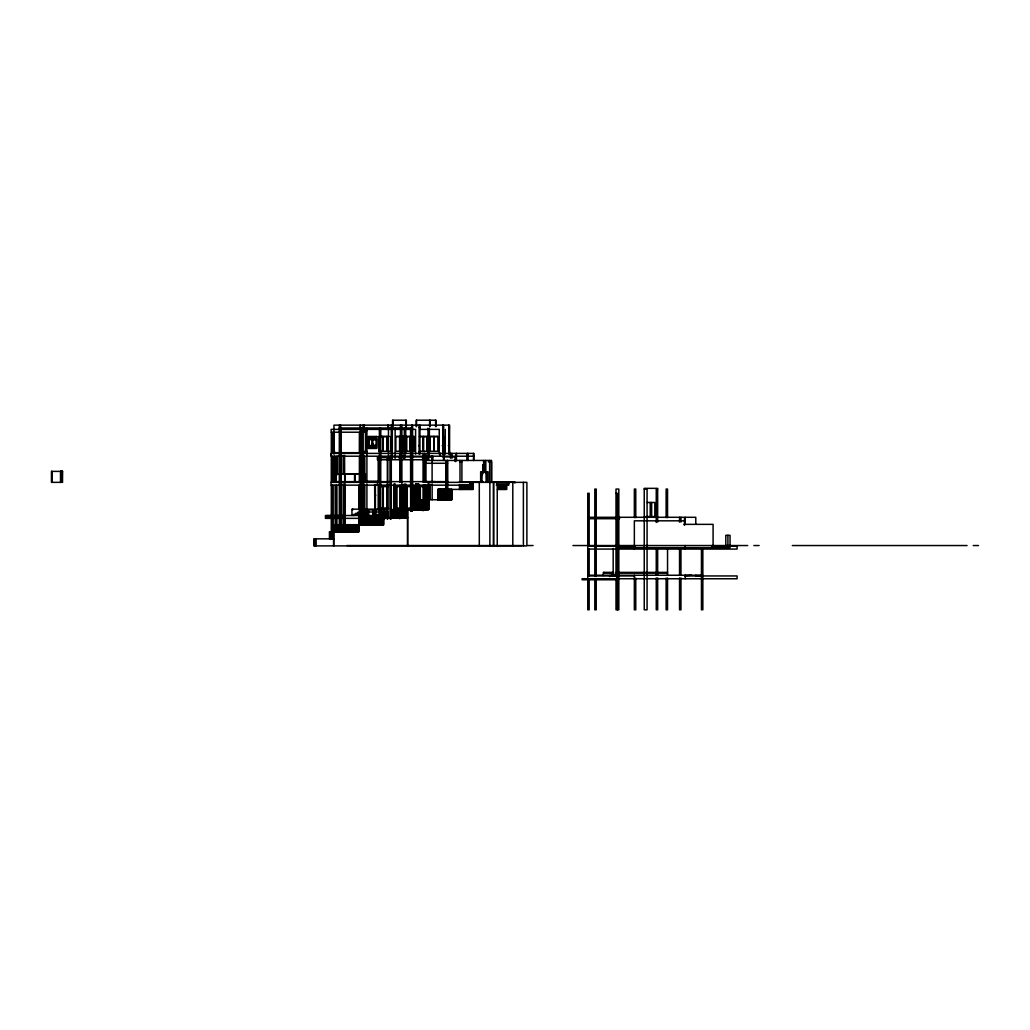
<?xml version="1.0" encoding="UTF-8"?>
<svg xmlns="http://www.w3.org/2000/svg" width="1030" height="1030" viewBox="0 0 1030 1030"><rect width="100%" height="100%" fill="white"/><g stroke="black" fill="none" stroke-linecap="round" stroke-linejoin="round"><path stroke-width="1.5" d="M482.761 473.864L481.345 473.864L481.371 482.349L481.486 481.358M481.422 481.409L481.422 482.272M368.663 439.269L372.422 439.63L372.345 445.733L368.598 445.733L368.663 439.269L376.439 439.269L376.375 445.733L372.615 445.385L376.375 445.733M368.753 445.617L368.804 439.398L372.268 439.54M372.422 436.939L372.203 445.617L368.598 445.733M372.628 445.733L372.693 436.939M481.435 482.195L481.744 471.753M442.205 445.733L442.939 445.269M448.308 445.733L449.016 445.385M419.159 427.27L419.905 427.27M442.797 427.27L443.544 427.27M448.797 427.27L449.544 427.27M339.282 427.978L412.554 427.978M420.369 429.381L439.256 429.381L439.218 454.101M445.256 429.381L445.256 454.101M364.684 430.798L366.899 430.798M365.766 432.214L331.145 432.214L331.145 429.381L415.605 429.381L415.579 454.101M380.237 436.45L389.417 436.45M406.438 436.45L414.215 436.45L414.215 451.269L406.438 451.269L406.451 436.45M419.48 436.45L427.27 436.45L427.27 451.269L419.48 451.269M380.276 436.591L382.774 436.591M395.984 436.591L399.601 436.591L399.601 451.127M399.872 436.591L403.477 436.591L403.477 451.127M410.455 436.591L414.073 436.591L414.073 451.127M419.622 436.591L423.24 436.591L423.24 451.127M433.823 436.591L430.218 436.591L430.218 451.127M437.711 436.591L434.094 436.591L434.106 451.127M372.834 439.398L376.298 439.54M372.706 439.63L376.439 439.63M368.585 445.385L372.345 445.733M418.747 445.475L418.759 445.733M368.663 446.338L376.439 446.338M372.422 446.466L370.748 446.466L370.761 447.96M372.693 446.466L374.366 446.466L374.353 447.96M334.66 451.269L333.617 451.269L333.617 432.368L333.591 452.685L366.899 452.685M364.684 451.269L366.899 451.269M380.237 451.269L389.417 451.269M419.159 451.977L419.905 451.977M442.797 451.977L443.544 451.977M448.797 451.977L449.544 451.977M455.685 456.213L473.877 456.213M432.561 456.921L377.431 456.921L377.431 459.753L428.725 459.753L428.699 453.393M442.733 456.921L456.2 456.921M380.315 457.629L391.606 457.629M403.709 457.629L404.61 457.629M432.111 459.753L432.587 456.213M455.762 459.753L456.2 453.393M424.296 460.449L491.555 460.449L491.555 482.439M460.037 461.865L461.878 461.865M483.675 461.865L485.516 461.865L485.516 472.912M488.31 461.865L491.516 461.865L491.516 482.375M424.103 463.281L447.587 463.281M359.315 473.864L334.943 473.864L334.943 482.349M334.943 474.006L344.702 474.006M344.973 474.006L354.59 474.006L354.565 482.207L344.973 482.207M359.315 474.006L354.848 474.006L354.861 482.207L359.315 482.207M363.886 474.006L365.328 474.006M482.452 473.942L481.19 473.942L481.19 481.512L482.452 481.512M481.203 481.023L482.413 481.023M363.912 481.28L380.006 481.28M332.754 481.641L447.587 481.641M446.003 481.989L440.364 481.641M459.29 481.989L483.34 481.989M487.023 481.989L514.82 481.989L514.82 483.044M334.943 482.207L344.702 482.207L344.561 455.337M363.886 482.207L365.328 482.207M388.323 482.349L331.042 482.349L331.042 485.169L470.968 485.169M428.287 482.349L526.884 482.349L526.884 545.887L313.764 545.887L313.764 538.832L333.81 538.832M469.577 483.044L470.144 482.349M496.473 483.044L508.82 483.044M496.228 485.169L508.82 485.169L508.82 481.989M387.602 485.877L378.19 485.877L378.19 509.181M403.606 485.877L395.842 485.877L395.842 509.181M427.244 485.877L419.48 485.877L419.48 499.859M380.315 486.585L388.426 486.585M644.239 489.057L647.072 489.057L647.072 609.799L644.239 609.799L644.239 488.349L657.655 488.349L657.655 522.081M657.655 489.057L656.252 489.057L656.252 522.416M497.374 489.405L506.696 489.405L506.696 485.169M616.004 493.293L617.408 493.293L617.408 609.799M374.701 495.057L375.602 495.057M374.701 495.404L375.602 495.404M413.326 499.73L451.874 499.73L451.874 489.405M647.072 502.473L654.835 502.473L654.835 516.584M383.006 508.331L380.366 508.331L388.452 508.472M360.667 509.181L351.848 509.181L352.041 515.528M364.079 509.181L387.628 509.181M393.679 509.181L411.112 509.181M390.743 509.631L428.841 509.631L428.841 499.73M387.422 509.876L365.483 509.876L365.483 509.181M393.679 509.876L410.906 509.876M365.521 512L387.834 512M364.697 512.348L357.629 512.348L357.629 513.416M388.336 512.348L381.28 512.348L381.28 513.416M364.697 513.416L355.479 513.416L355.479 514.472M379.722 513.416L379.117 514.472M380.637 513.416L388.336 513.416M364.646 514.472L353.316 514.472L353.316 515.528M388.284 514.472L376.954 514.472L376.954 515.528M388.246 515.528L325.428 515.528L325.428 518.36L388.233 518.36M361.388 516.584L388.233 516.584M645.733 516.584L656.162 516.584M587.757 517.292L695.791 517.292L695.791 524.36M364.427 517.652L407.7 517.652M587.757 518.708L619.532 518.708L619.532 517.292M685.195 520.82L634.351 520.82L634.351 549.067M683.92 524.36L713.082 524.36L713.082 547.651M346.878 545.54L521.631 545.54M527.798 545.54L533.064 545.54M572.925 545.54L747.69 545.54M753.844 545.54L759.11 545.54M792.315 545.54L967.08 545.54M973.234 545.54L978.5 545.54M589.173 545.887L634.828 545.964M712.438 545.887L730.038 545.887M587.757 546.248L634.776 546.248M711.936 546.248L737.094 546.248L737.094 549.067L587.757 549.067M617.408 547.651L730.038 547.651L730.038 535.304L725.802 535.304L725.802 546.248M613.532 572.371L603.284 572.371L603.284 575.551M616.004 572.371L667.543 572.371M613.532 573.079L603.992 573.079L603.992 572.371M617.408 573.079L667.543 573.079M616.7 574.495L611.756 574.495L611.756 575.551M587.757 575.242L612.979 575.242M616.004 575.242L702.846 575.242M616.7 575.551L609.644 575.551L609.644 576.607M684.486 575.59L691.555 575.242M695.791 575.59L701.443 575.59M587.757 575.95L634.776 575.95M685.195 575.95L737.094 575.95L737.094 578.77L582.105 578.731L582.105 579.787L617.408 579.787M376.233 445.617L372.77 445.617M727.914 535.304L727.914 546.248M702.846 548.089L702.846 609.799L701.443 609.799L701.443 548.089M695.791 575.242L695.791 575.95M685.195 517.292L685.195 524.36M685.195 545.54L685.195 549.067M685.195 575.242L685.195 578.77M684.486 518L684.486 525.339M680.959 517.292L680.959 522.081M680.959 549.196L680.959 574.714M680.959 577.894L680.959 609.799L679.543 609.799L679.543 577.894M679.543 517.292L679.543 522.081M679.543 549.196L679.543 574.714M667.543 517.652L667.543 489.057L666.127 489.057L666.127 517.652M667.543 547.831L667.543 575.191M667.543 578.023L667.543 609.799L666.127 609.799L666.127 578.023M657.655 547.831L657.655 574.843M657.655 577.894L657.655 609.799L656.252 609.799L656.252 577.894M656.252 547.831L656.252 574.843M651.655 502.473L651.655 516.584M650.239 502.473L650.239 516.584M635.768 517.652L635.768 489.057L634.351 489.057L634.351 517.652M635.768 578.023L635.768 609.799L634.351 609.799L634.351 575.242M616.7 572.371L616.7 578.731M616.004 576.285L616.004 489.057L618.824 489.057L618.824 609.799L616.004 609.799L616.004 579.465M613.172 548.475L613.172 574.495M612.464 572.371L612.464 573.079M596.228 576.427L596.228 489.057L594.812 489.057L594.812 576.427M596.228 579.607L596.228 609.799L594.812 609.799L594.812 579.607M589.173 546.248L589.173 493.293L587.757 493.293L587.757 609.799L589.173 609.799L589.173 579.465M589.173 549.144L589.173 576.285M523.382 482.349L523.382 545.887M512.798 482.349L512.798 545.887M507.674 482.349L507.674 485.169M506.322 485.169L506.322 489.405M505.897 485.169L505.897 489.405M505.473 485.169L505.473 489.405M505.06 485.169L505.06 489.405M504.649 485.169L504.649 489.405M504.249 485.169L504.249 489.405M503.863 485.169L503.863 489.405M503.477 484.641L503.477 489.405M503.091 484.641L503.091 489.405M502.704 484.641L502.704 489.405M502.331 484.641L502.331 489.405M501.571 484.641L501.571 489.405M501.185 484.641L501.185 489.405M500.812 484.641L500.812 489.405M500.426 484.641L500.426 489.405M500.039 484.641L500.039 489.405M499.267 484.641L499.267 489.405M498.881 484.641L498.881 489.405M498.494 484.641L498.494 489.405M498.121 484.641L498.121 489.405M497.735 484.641L497.735 489.405M497.245 482.349L497.245 545.887M493.731 482.349L493.731 545.887M493.383 482.349L493.383 545.887M489.868 482.349L489.868 545.887M489.649 460.449L489.649 482.439M488.027 482.349L488.027 471.753L480.637 471.753L480.662 482.349M487.293 471.753L487.293 482.349M485.98 471.753L486.147 482.349M485.542 460.449L485.542 473.015M485.182 471.753L485.22 464.685L482.787 464.685L482.825 471.753M484.898 464.685L484.937 471.753M483.637 460.449L483.637 465.161M483.109 464.685L483.057 473.027M482.001 471.753L482.001 474.779M481.589 473.942L481.589 481.512M479.298 482.349L479.298 545.887M473.877 460.449L473.877 453.393L331.158 453.393L331.158 456.213L454.784 456.213L454.784 456.921M473.491 453.393L473.491 460.449M473.182 482.349L473.182 489.405L437.802 489.405L437.776 499.73M472.822 482.349L472.822 489.405M472.384 482.349L472.384 489.405M471.972 482.349L471.972 489.405M471.547 482.349L471.547 489.405M471.148 482.349L471.148 489.405M470.749 482.349L470.749 489.405M470.35 482.349L470.35 489.405M469.963 483.044L469.963 489.405M469.577 484.641L469.577 489.405M469.204 484.641L469.204 489.405M468.817 484.641L468.817 489.405M468.058 484.641L468.058 489.405M467.877 453.393L467.877 460.449M467.684 484.641L467.684 489.405M467.491 453.393L467.491 460.449M467.298 484.641L467.298 489.405M467.144 454.101L467.144 460.217M466.925 484.641L466.925 489.405M466.539 484.641L466.539 489.405M465.766 484.641L465.766 489.405M465.38 484.641L465.38 489.405M464.994 484.641L464.994 489.405M464.607 484.641L464.607 489.405M464.234 484.641L464.234 489.405M463.861 484.641L463.861 489.405M463.5 484.641L463.5 489.405M463.14 484.641L463.14 489.405M462.792 484.641L462.792 489.405M462.457 484.641L462.457 489.405M462.135 484.641L462.135 489.405M461.904 460.449L461.904 482.439M461.813 484.641L461.813 489.405M461.517 484.641L461.517 489.405M461.234 484.641L461.234 489.405M460.964 484.641L460.964 489.405M460.706 484.641L460.706 489.405M460.474 484.641L460.474 489.405M460.256 484.641L460.256 489.405M459.998 460.449L459.998 482.439M460.062 484.641L460.062 489.405M459.792 484.641L459.895 489.405M459.676 484.641L459.753 489.405M459.483 484.641L459.457 489.405M456.457 453.393L456.457 460.449M455.736 456.921L455.736 461.633M455.067 458.337L455.067 461.44M451.964 453.393L451.964 458.183M451.681 489.405L451.681 499.73M451.217 489.405L451.217 499.73M450.767 489.405L450.767 499.73M450.548 453.393L450.548 458.183M450.316 489.405L450.316 499.73M449.891 489.405L449.891 499.73M449.595 454.101L449.595 425.145L333.952 425.145L333.952 454.101M449.479 489.405L449.479 499.73M449.08 489.405L449.08 499.73M448.758 425.145L448.758 454.101M448.707 489.405L448.707 499.73M448.346 489.405L448.346 499.73M448.011 489.405L448.011 499.73M447.561 460.449L447.69 499.73M447.406 460.449L447.406 499.73M447.136 489.405L447.136 499.73M446.891 489.405L446.891 499.73M446.647 489.405L446.647 499.73M446.428 489.405L446.428 499.73M446.144 463.616L446.222 499.73M445.99 460.449L446.016 499.73M445.81 489.405L445.81 499.73M445.423 489.405L445.423 499.73M445.218 489.405L445.218 499.73M445.012 489.405L445.012 499.73M444.806 489.405L444.806 499.73M444.574 489.405L444.574 499.73M444.342 489.405L444.342 499.73M444.239 453.393L444.239 460.449M444.085 489.405L444.085 499.73M443.84 436.45L443.84 451.269M443.853 453.393L443.853 460.449M443.814 489.405L443.814 499.73M443.582 425.145L443.505 460.217M443.531 489.405L443.531 499.73M443.235 489.405L443.235 499.73M442.926 489.405L442.926 499.73M442.746 425.145L442.746 454.101M442.617 489.405L442.617 499.73M441.986 489.405L441.986 499.73M441.677 489.405L441.677 499.73M441.381 489.405L441.381 499.73M441.085 489.405L441.085 499.73M440.789 489.405L440.789 499.73M440.518 489.405L440.518 499.73M440.377 453.393L440.377 456.213M440.261 489.405L440.261 499.73M439.99 453.393L439.99 456.213M439.99 481.641L439.99 482.349M440.029 489.405L440.029 499.73M439.617 489.405L439.81 499.73M439.45 489.405L439.45 499.73M439.192 489.405L439.308 499.73M439.038 489.405L439.128 499.73M438.844 489.405L438.935 499.73M438.664 489.405L438.561 499.73M438.471 489.405L438.368 499.73M438.278 489.405L438.111 499.73M437.969 489.405L437.917 499.73M435.973 426.562L435.973 420.201L416.197 420.201L416.197 426.562M435.767 481.641L425.879 481.641M435.626 420.201L435.626 426.562M433.952 436.45L433.965 451.269M432.819 456.213L432.819 460.449M432.098 455.646L432.111 483.044M432.149 484.564L432.149 499.73M431.145 456.213L431.145 456.921M429.974 420.201L429.974 426.562M429.755 483.946L429.755 499.73M429.613 420.201L429.613 426.562M429.562 485.285L429.536 499.64M429.368 428.326L429.368 453.741M429.381 485.285L429.407 499.64M428.956 453.393L428.956 456.213M429.021 485.285L429.059 499.64M428.635 499.73L428.635 509.631M428.326 454.99L428.248 459.753M428.248 481.641L428.326 499.64M428.107 499.73L428.107 509.631M427.952 428.326L427.952 453.741M427.605 499.73L427.605 509.631M427.308 456.213L427.283 459.753M427.128 451.127L427.102 436.591L423.51 436.591L423.523 451.127M427.115 499.73L427.115 509.631M426.909 454.99L426.871 459.753M426.909 485.285L426.909 499.64M426.665 509.631L426.562 486.585L420.189 486.585L420.189 500.657M426.407 486.727L426.407 500.606M426.24 499.73L426.24 509.631M425.699 454.99L425.673 482.104M425.673 485.285L425.841 509.631M425.519 454.99L425.545 482.104M425.519 485.285L425.48 509.631M425.197 454.99L425.158 482.104M425.197 485.285L425.158 509.631M424.875 499.73L424.875 509.631M424.63 499.73L424.63 509.631M424.463 453.393L424.463 482.104M424.489 485.285L424.437 509.631M424.27 499.73L424.27 509.631M424.051 456.921L424.051 459.753M423.948 499.73L424.141 509.631M423.781 454.99L423.755 482.104M423.755 485.285L423.819 509.631L423.652 499.73M423.382 436.45L423.369 451.269M423.407 499.73L423.51 509.631M423.279 499.73L423.137 509.631M423.047 453.393L423.073 482.104M423.047 485.285L423.073 510.803M422.776 499.73L422.776 509.631M422.635 456.921L422.635 459.753M422.558 499.73L422.558 509.631M422.339 499.73L422.339 509.631M422.081 499.73L422.081 509.631M421.824 499.73L421.824 509.631M421.54 499.73L421.54 509.631M421.257 499.73L421.257 509.631M420.961 499.73L420.961 509.631M420.639 499.73L420.639 509.631M420.343 486.727L420.33 509.631M419.944 425.145L419.944 454.101M419.995 499.73L419.995 509.631M419.673 499.73L419.673 509.631M419.339 499.73L419.339 509.631M419.107 425.145L419.107 454.101M418.991 499.73L418.991 509.631M418.772 483.933L418.656 509.631M418.322 499.73L418.322 509.631M418.077 483.933L417.987 509.631M417.639 483.933L417.652 509.631M417.317 499.73L417.317 509.631M416.996 499.73L416.996 509.631M416.674 499.73L416.674 509.631M416.558 420.201L416.558 426.562M416.416 483.933L416.365 509.631M416.12 483.933L416.056 509.631M415.863 483.933L415.888 499.82M415.695 484.589L415.76 509.631M415.476 499.73L415.476 509.631M415.206 499.73L415.206 509.631M414.948 499.73L414.948 509.631M414.717 499.73L414.717 509.631M414.485 499.73L414.485 509.631M414.086 509.631L414.202 485.877L406.438 485.877L406.451 509.181M413.906 499.73L413.906 509.631M413.751 499.73L413.751 509.631M413.506 509.631L413.494 486.585L407.133 486.585L407.159 508.472L411.923 508.472L407.275 508.331L407.275 486.727M413.352 486.727L413.365 509.631M412.554 425.145L412.528 510.944M412.257 425.145L412.296 510.944M412 425.145L412.026 510.944M411.743 425.145L411.743 427.978M411.112 428.326L411.137 510.944M410.584 428.326L410.61 510.944M410.313 436.45L410.326 451.269M410.185 451.127L410.172 436.591L406.58 436.591L406.58 451.127M407.7 509.631L407.7 545.887M407.507 509.631L407.507 545.887M407.146 509.631L407.146 517.652M406.798 509.631L406.798 517.652M406.451 509.631L406.451 517.652M406.322 426.562L406.322 420.201L392.559 420.201L392.559 426.562M405.975 420.201L405.975 426.562M405.73 428.326L405.73 453.741M405.73 483.933L405.756 517.652M405.408 509.631L405.408 517.652M405.06 509.631L405.06 517.652M405.022 454.99L405.022 458.183M405.022 485.285L405.048 510.803M404.687 509.631L404.687 517.652M404.314 428.326L404.314 453.741M404.314 483.933L404.327 517.652M403.94 509.631L403.94 517.652M403.618 454.99L403.644 458.183M403.644 485.285L403.567 517.652M402.923 486.585L402.923 508.472L396.55 508.472L396.55 486.585L402.897 486.585L402.897 508.472L396.692 508.331L396.705 486.727M402.807 509.631L402.807 517.652M402.421 509.631L402.421 517.652M402.048 509.631L402.048 517.652M401.867 425.145L401.893 510.944M401.687 509.631L401.687 517.652M401.327 509.631L401.327 517.652M401.159 453.393L401.185 482.104M401.159 485.285L400.979 517.652M400.747 456.921L400.747 459.753M400.644 509.631L400.644 517.652M400.451 425.145L400.477 453.741M400.322 509.631L400.322 517.652M400.026 509.631L400.026 517.652M399.743 436.45L399.73 451.269M399.782 453.393L399.756 482.104M399.782 485.285L399.756 518.785M399.344 456.921L399.344 459.753M399.46 509.631L399.46 517.652M399.215 509.631L399.215 517.652M398.983 509.631L398.983 517.652M398.752 509.631L398.752 517.652M398.546 509.631L398.546 517.652M398.34 509.631L398.34 517.652M397.979 509.631L398.159 517.652M397.799 509.631L397.799 517.652M397.632 509.631L397.632 517.652M397.464 509.631L397.464 517.652M397.31 509.631L397.31 517.652M396.988 509.631L396.988 517.652M396.833 509.631L396.833 517.652M396.666 509.631L396.498 517.652M396.318 509.631L396.318 517.652M396.138 509.631L396.138 517.652M395.971 509.631L395.971 517.652M395.43 509.631L395.61 517.652M395.263 509.631L395.263 517.652M395.134 428.326L395.134 458.517M395.134 483.933L395.095 517.652M394.773 509.631L394.928 517.652M394.632 509.631L394.632 517.652M394.464 483.933L394.49 517.652M394.258 509.631L394.168 517.652M394.027 483.933L393.923 517.652M393.782 517.652L393.718 509.631L393.563 517.652M393.46 509.631L393.318 517.652M393.151 509.631L393.151 517.652M392.919 420.201L392.919 426.562M392.958 509.631L392.958 517.652M392.726 509.631L392.726 517.652M392.469 509.631L392.469 517.652M392.314 428.326L392.314 458.517M392.198 509.631L392.198 517.652M391.928 509.631L391.928 517.652M391.658 509.631L391.658 517.652M391.271 425.145L391.31 518.888M390.898 436.45L390.898 451.269M390.576 456.921L390.602 518.888M390.164 456.921L390.138 518.888M388.452 425.145L388.477 458.517M387.95 425.145L387.95 426.562M387.744 456.921L387.782 518.888M387.525 486.727L387.525 508.331M387.344 456.921L387.306 518.888M387.048 436.591L387.048 451.127M387.241 486.727L387.228 508.331L383.276 508.331L383.289 486.727M386.92 436.45L386.907 451.269M386.765 451.127L386.778 436.591L383.044 436.591L383.044 451.127M384.654 510.944L384.615 518.888M383.752 517.652L383.752 524.708L334.583 524.708L334.608 531.776M383.43 517.652L383.43 524.708M383.237 510.944L383.212 518.888M383.147 486.585L383.134 508.472M383.109 517.652L383.109 524.708M382.902 436.45L382.915 451.269M382.774 517.652L382.774 524.708M382.439 517.652L382.439 524.708M382.066 517.652L382.066 524.708M381.667 517.652L381.667 524.708M381.216 517.652L381.216 524.708M380.791 428.326L380.701 524.708M380.122 517.652L380.122 524.708M379.375 428.326L379.478 524.708M379.272 456.921L379.156 482.027M378.898 436.45L378.898 451.269M378.898 459.187L378.898 480.933M378.898 486.585L378.898 508.472M378.873 456.921L378.873 459.753M378.834 517.652L378.834 524.708M378.19 456.921L378.19 481.641M378.203 517.652L378.203 524.708M377.894 456.921L377.894 459.753M377.624 517.652L377.624 524.708M377.431 481.641L377.431 485.169M377.083 517.652L377.083 524.708M376.581 517.652L376.581 524.708M376.285 436.939L376.298 439.128M376.285 447.96L376.298 446.466L374.624 446.466L374.637 447.96M376.117 517.652L376.117 524.708M375.68 510.764L375.68 515.528M375.68 517.652L375.68 524.708M375.487 510.764L375.487 515.528M375.384 484.589L375.409 509.181M375.281 517.652L375.281 524.708M375.152 484.589L375.062 509.181L374.894 495.057M374.894 517.652L374.894 524.708M374.637 436.939L374.637 439.128M374.663 484.589L374.778 509.181M374.727 510.944L374.766 517.292M374.495 436.797L374.508 439.269M374.508 446.338L374.495 448.102M374.547 517.652L374.547 524.708M374.353 436.939L374.353 439.128M374.238 510.944L374.199 517.292M374.225 517.652L374.225 524.708M373.916 517.652L373.916 524.708M373.632 517.652L373.632 524.708M373.349 510.944L373.324 517.292M373.362 517.652L373.362 524.708M373.105 517.652L373.105 524.708M372.693 443.505L372.693 447.96M372.796 510.944L372.821 517.292M372.86 517.652L372.86 524.708M372.564 436.797L372.551 439.269M372.551 446.338L372.564 448.102M372.628 517.652L372.628 524.708M372.422 443.505L372.422 447.96M372.397 517.652L372.397 524.708M372.178 517.652L372.178 524.708M371.972 517.652L371.972 524.708M371.779 517.652L371.585 524.708M371.405 517.652L371.405 524.708M371.238 517.652L371.238 524.708M371.07 517.652L371.07 524.708M370.761 436.939L370.748 439.128M370.774 517.652L370.916 524.708M370.62 436.797L370.607 439.269M370.62 446.338L370.607 448.102M370.633 517.652L370.504 524.708M370.478 436.939L370.465 439.128M370.465 447.96L370.478 446.466L368.804 446.466L368.817 447.96M370.388 517.652L370.388 524.708L370.182 517.652M369.925 517.652L370.002 524.708M369.706 517.652L369.757 524.708M369.5 517.652L369.577 524.708M369.41 517.652L369.345 524.708M369.191 524.708L369.088 517.652L368.83 524.708M368.817 436.939L368.804 439.128M368.753 510.944L368.727 517.292M368.663 517.652L368.663 524.708M368.483 517.652L368.483 524.708M368.199 510.944L368.225 517.292M368.277 517.652L368.277 524.708M368.045 517.652L368.045 524.708M367.787 517.652L367.787 524.708M367.504 517.652L367.504 524.708M367.221 517.652L367.221 524.708M366.925 428.326L366.899 480.752M366.925 483.933L366.912 524.708M366.783 510.944L366.783 517.292M366.603 517.652L366.603 524.708M366.268 510.944L366.307 524.708M366.062 429.381L366.062 452.685M366.01 517.652L366.01 524.708M365.74 515.708L365.727 524.708M365.483 430.798L365.483 451.269M365.457 517.652L365.457 524.708M365.328 482.349L365.328 473.864L363.886 473.864L363.886 482.349M365.264 509.181L365.264 515.528M365.199 517.652L365.199 524.708M365.084 473.864L365.084 482.349M364.981 517.652L364.981 524.708M364.787 456.522L364.839 482.349M364.839 485.246L364.787 525.146M364.659 429.381L364.659 432.214M364.62 473.864L364.594 482.349M364.569 509.181L364.633 524.708M364.311 425.145L364.311 426.562M364.375 473.864L364.375 482.349M364.453 517.652L364.427 524.708M364.079 455.337L364.144 482.349M364.079 483.933L364.079 512M364.079 517.292L364.079 525.236M364.041 425.145L364.041 429.381M364.066 485.285L364.066 511.292M363.745 474.006L363.757 482.207M363.036 425.145L363.062 525.236M362.406 428.326L362.431 525.236M361.903 428.326L361.878 433.089M361.878 515.708L361.903 518.888M361.62 453.393L361.659 456.213M361.659 481.641L361.62 485.169M361.466 482.349L361.491 485.169M360.925 429.381L360.976 525.146M360.796 429.381L360.796 432.214M360.809 453.393L360.809 456.213M360.693 482.349L360.693 485.169M360.732 515.528L360.732 518.36M360.461 425.145L360.461 429.909M360.243 425.145L360.217 525.236M359.792 511.292L359.792 512.348M358.775 485.246L358.839 509.181M358.839 517.163L358.852 531.776L329.433 531.776L329.433 538.832M358.698 524.708L358.698 531.776M357.938 524.708L357.938 531.776M357.165 524.708L357.165 531.776M356.367 524.708L356.367 531.776M355.543 524.708L355.543 531.776M354.732 473.864L354.706 482.349M354.719 524.708L354.719 531.776M353.895 524.708L353.895 531.776M353.11 524.708L353.11 531.776M352.724 509.181L352.724 509.876L352.569 509.181M352.376 524.708L352.376 531.776M351.694 524.708L351.694 531.776M351.101 524.708L351.101 531.776M350.599 524.708L350.599 531.776M350.2 524.708L350.2 531.776M349.904 524.708L349.904 531.776M349.685 524.708L349.518 531.776M349.312 524.708L349.402 531.776M349.144 524.708L349.222 531.776M348.874 524.708L349.028 531.776M348.668 524.708L348.668 531.776M348.398 524.708L348.398 531.776M348.063 524.708L348.063 531.776M347.689 524.708L347.689 531.776M347.277 524.708L347.277 531.776M346.827 524.708L346.827 531.776M346.35 524.708L346.35 531.776M345.874 524.708L345.874 531.776M345.385 524.708L345.385 531.776M344.986 474.006L344.973 482.207M345.089 483.933L345.114 525.236M344.844 473.864L344.831 482.349M344.896 524.708L344.896 531.776M344.587 483.933L344.561 525.236M344.342 515.528L344.342 518.36M344.419 524.708L344.419 531.776M344.316 515.528L344.316 518.36M343.956 524.708L343.956 531.776M343.634 515.528L343.634 518.36M343.531 524.708L343.531 531.776M343.144 455.337L343.144 474.405M343.17 483.933L343.132 531.776M342.784 524.708L342.784 531.776M342.475 524.708L342.475 531.776M342.218 515.528L342.218 518.36M342.205 524.708L342.205 531.776M341.754 524.708L341.96 531.776M341.574 524.708L341.574 531.776M341.419 524.708L341.419 531.776M341.226 428.326L341.175 531.776M340.981 524.708L340.904 531.776M340.698 425.145L340.711 531.776M340.479 515.528L340.479 518.36M340.634 524.708L340.557 531.776M340.441 515.528L340.441 518.36M340.441 524.708L340.312 531.776M340.132 524.708L340.132 531.776M339.771 515.528L339.771 518.36M339.308 425.145L339.308 531.776M338.909 524.708L338.909 531.776M338.355 515.528L338.355 518.36M338.432 524.708L338.432 531.776M337.866 524.708L337.866 531.776M337.518 456.329L337.518 474.688M337.235 524.708L337.235 531.776M336.604 456.522L336.604 474.07M336.604 485.246L336.604 531.776M336.553 456.522L336.553 474.07M336.553 485.246L336.553 525.146M336.385 515.528L336.385 518.36M336.038 524.708L336.038 531.776M335.806 474.006L335.806 482.207M335.664 473.864L335.651 482.349M335.574 524.708L335.574 531.776M335.368 474.006L335.368 482.207M335.136 456.522L335.136 482.349M335.136 485.246L335.214 531.776M334.969 515.528L334.969 518.36M334.917 524.708L334.943 531.776M334.763 524.708L334.789 531.776M334.493 456.213L334.493 482.349M333.81 531.776L333.81 545.887M333.553 531.776L333.553 545.887M333.128 531.776L333.128 538.832M332.742 432.574L332.742 453.329M332.742 456.522L332.754 482.349M332.742 485.246L332.742 531.532M332.69 432.574L332.69 453.329M332.69 456.522L332.69 482.053M332.69 485.246L332.69 531.532M332.677 531.776L332.677 538.832M332.523 515.528L332.381 518.36M332.201 531.776L332.201 538.832M331.853 515.528L331.879 518.36M331.686 531.776L331.686 538.832M331.325 432.574L331.274 482.053M331.325 485.246L331.274 531.532M331.106 515.528L331.106 518.36M331.145 531.776L331.145 538.832M330.9 515.528L330.926 518.36M330.733 515.528L330.733 518.36M330.566 531.776L330.566 538.832M329.986 531.776L329.986 538.832M329.291 515.528L329.291 518.36M328.519 515.528L328.519 518.36M327.991 515.528L328.016 518.36M327.064 515.528L327.128 518.36M326.87 515.528L326.87 518.36M315.901 538.832L315.901 545.887M315.489 538.832L315.489 545.887M315.257 538.832L315.257 545.887M315.026 538.832L315.026 545.887M314.781 538.832L314.781 545.887M314.691 538.832L314.691 545.887M62.341 471.392L62.173 482.349M61.98 471.392L61.98 482.349M61.813 471.392L61.813 482.349M61.62 471.392L61.62 482.349M61.452 471.392L61.452 482.349M61.259 471.392L61.092 482.349M60.899 471.392L60.899 482.349M60.718 471.392L60.718 482.349M60.538 471.392L60.538 482.349M51.861 471.392L51.861 482.349M51.693 471.392L51.693 482.349M376.8 436.45L368.315 436.45L368.328 448.449L376.8 448.449L376.787 436.45M403.618 436.45L395.842 436.45L395.855 451.269L403.618 451.269L403.606 436.45M437.853 436.45L430.077 436.45L430.089 451.269L437.853 451.269L437.84 436.45M376.439 436.797L368.663 436.797L368.663 448.102L376.439 448.102L376.426 436.797M62.534 471.392L51.5 471.392L51.5 482.349L62.534 482.349L62.534 471.392M410.88 510.944L410.88 428.326L410.854 510.944M387.074 517.163L387.074 510.777L387.01 517.163M363.435 474.07L363.435 456.522L363.371 474.07M363.435 525.146L363.435 485.246L363.371 525.146M359.573 453.329L359.573 432.574L359.509 453.329M359.573 482.053L359.573 456.522L359.509 482.053M359.573 525.146L359.573 485.246L359.509 525.146"/></g></svg>
